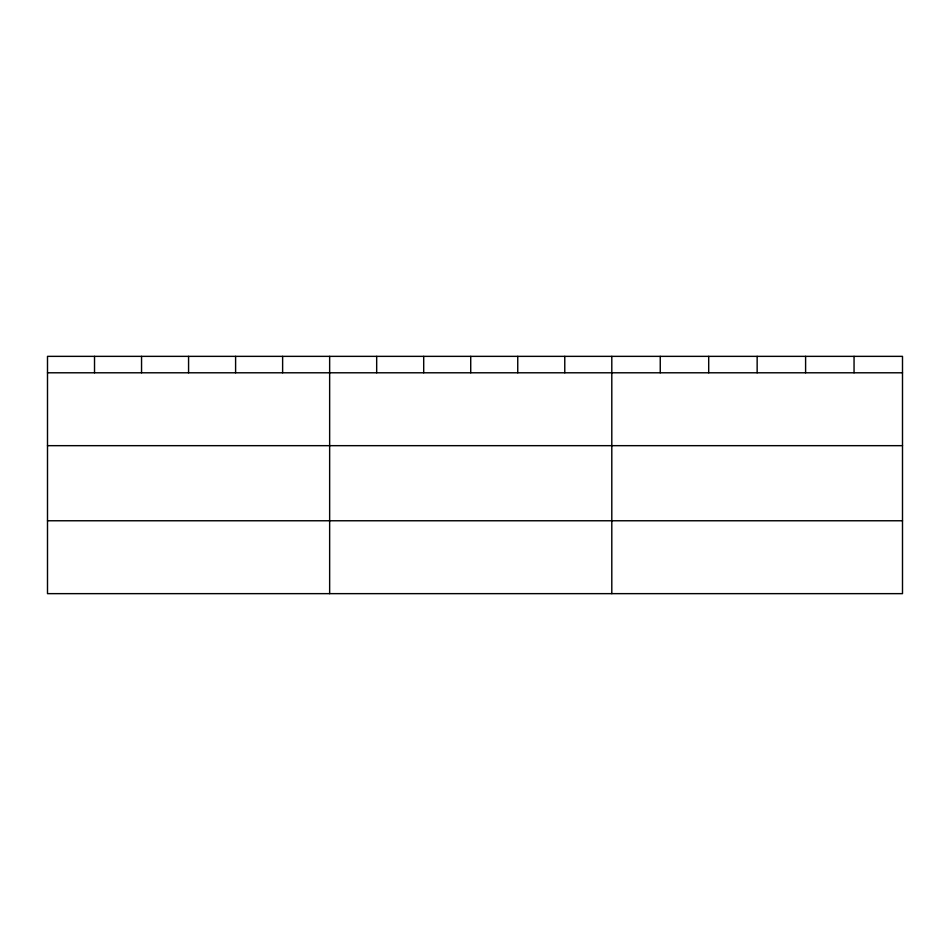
<?xml version="1.0" encoding="UTF-8"?>
<svg xmlns="http://www.w3.org/2000/svg" width="950" height="950" viewBox="0 0 950 950"><rect width="100%" height="100%" fill="white"/><g stroke="black" fill="none" stroke-linecap="round" stroke-linejoin="round"><path stroke-width="1.43" d="M902.5 445.669L902.5 356.357L47.5 356.357L47.5 593.643L902.5 593.643L902.5 445.669L47.5 445.669M47.5 372.792L902.5 372.792M47.5 520.766L902.5 520.766M854.05 356.357L854.05 372.792M805.6 356.357L805.6 372.792M757.15 356.357L757.15 372.792M708.7 356.357L708.7 372.792M660.25 356.357L660.25 372.792M611.8 356.357L611.8 593.643M564.775 356.357L564.775 372.792M517.75 356.357L517.75 372.792M470.725 356.357L470.725 372.792M423.7 356.357L423.7 372.792M376.675 356.357L376.675 372.792M329.65 356.357L329.65 593.643M282.625 356.357L282.625 372.792M235.6 356.357L235.6 372.792M188.575 356.357L188.575 372.792M141.55 356.357L141.55 372.792M94.525 356.357L94.525 372.792"/></g></svg>
